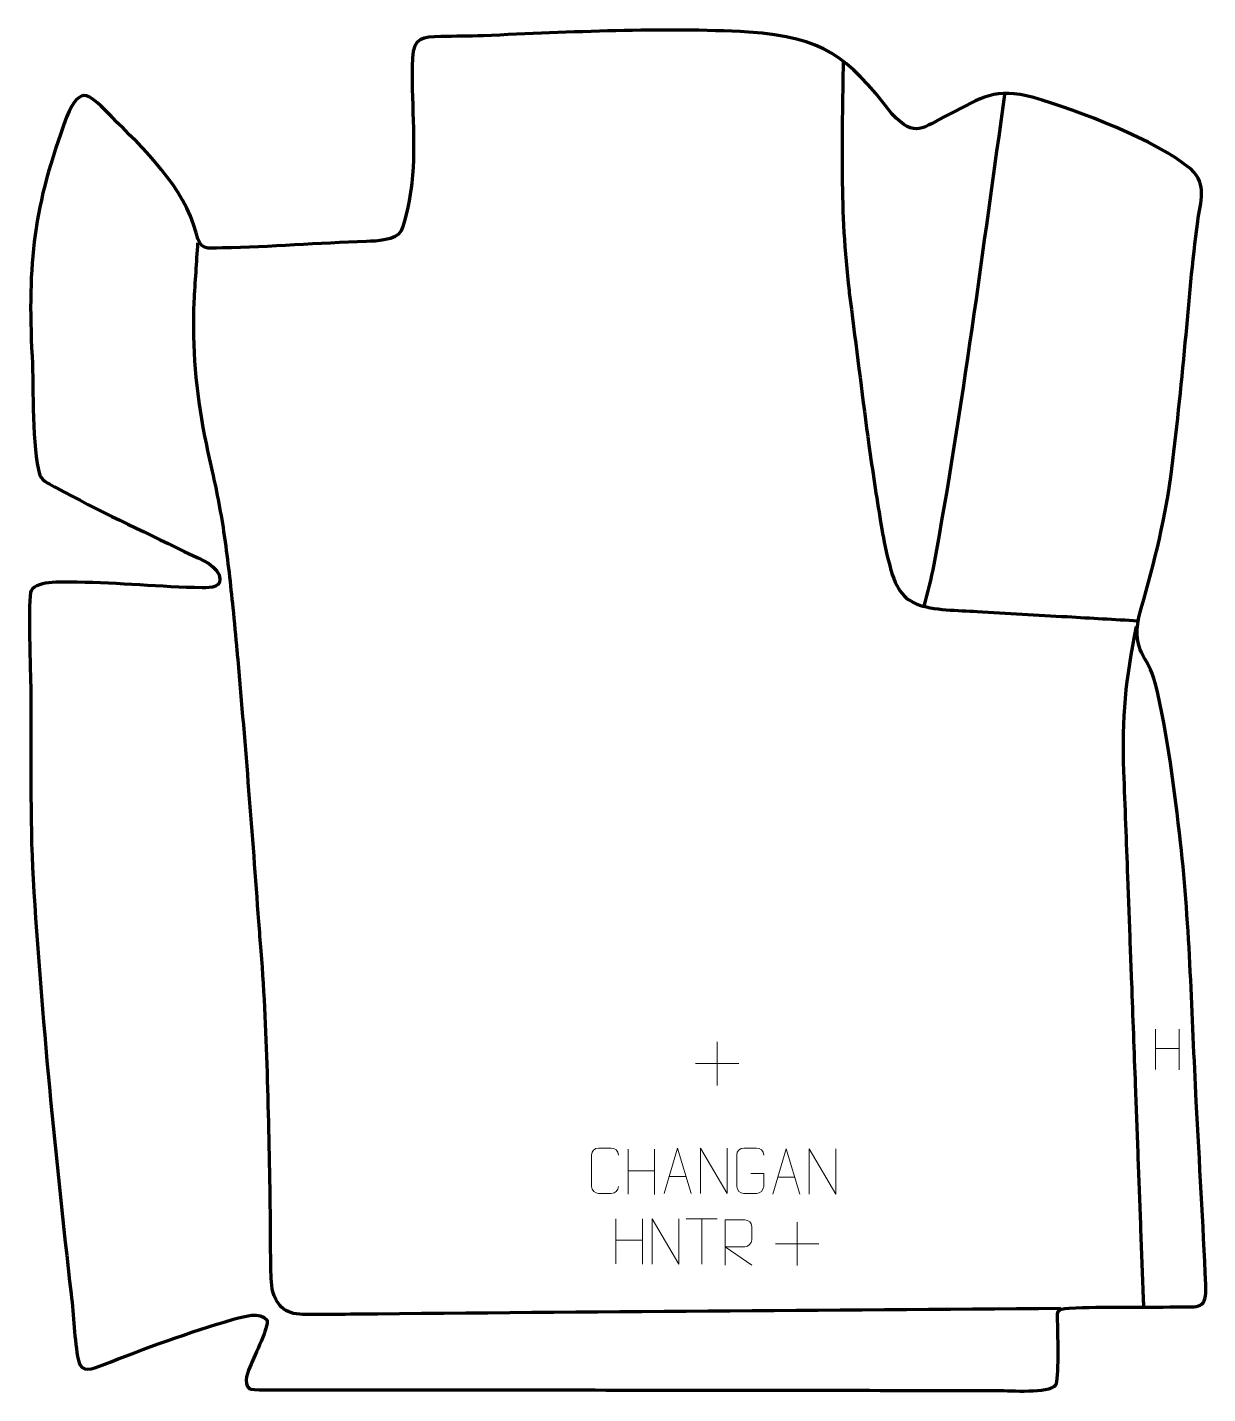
# Model space of a CAD drawing. Header units: millimetres. Extents: x 1336 to 1986, y 37 to 789.
import ezdxf

# ---------------------------------------------------------------- set-up
doc = ezdxf.new("R2010")
doc.units = ezdxf.units.MM
doc.header["$MEASUREMENT"] = 0
doc.layers.add('layer 1', color=7, linetype='Continuous')
doc.layers.add('layer 2', color=7, linetype='Continuous')

msp = doc.modelspace()

# ---------------------------------------------------------------- linework, layer by layer
at = {"layer": 'layer 1', "color": 142, "lineweight": 158}
for points, knots in [([(1785.6195, 771.1207), (1784.8603, 727.6819), (1783.6532, 687.8455), (1788.7918, 644.4144), (1788.7918, 644.4144), (1789.1986, 640.9753), (1789.6295, 637.5407), (1790.0724, 634.1061), (1790.0724, 634.1061), (1793.3278, 609.1726), (1796.3178, 584.2091), (1799.7477, 559.2978), (1799.7477, 559.2978), (1801.7185, 545.1364), (1803.8396, 531.0125), (1806.2051, 516.9113), (1806.2051, 516.9113), (1807.8485, 507.2006), (1811.1246, 488.4238), (1816.0101, 480.1542), (1816.0101, 480.1542), (1818.5778, 476.0105), (1821.4482, 473.8131), (1825.798, 471.7426), (1825.798, 471.7426), (1835.2465, 468.121), (1849.1089, 468.1975), (1859.3163, 467.5438), (1859.3163, 467.5438), (1875.8799, 466.4247), (1892.4673, 465.6402), (1909.0424, 464.7053), (1909.0424, 464.7053), (1922.0158, 463.9537), (1934.9891, 463.2021), (1947.9626, 462.4505)], [0, 0, 0, 0, 0.1, 0.1, 0.1, 0.1, 0.2, 0.2, 0.2, 0.2, 0.3, 0.3, 0.3, 0.3, 0.4, 0.4, 0.4, 0.4, 0.5, 0.5, 0.5, 0.5, 0.6, 0.6, 0.6, 0.6, 0.7, 0.7, 0.7, 0.7, 0.8, 0.8, 0.8, 0.8, 1, 1, 1, 1]), ([(1874.723, 753.8022), (1862.3232, 666.8751), (1851.4507, 579.7484), (1835.4533, 493.376), (1835.4533, 493.376), (1833.9922, 485.547), (1832.1334, 478.0801), (1829.9256, 470.433)], [0, 0, 0, 0, 0.33333333, 0.33333333, 0.33333333, 0.33333333, 1, 1, 1, 1]), ([(1905.3789, 83.3748), (1775.8961, 82.5044), (1646.4141, 81.5291), (1516.9342, 80.2928), (1516.9342, 80.2928), (1509.292, 80.2198), (1501.6498, 80.1502), (1494.0075, 80.0848), (1494.0075, 80.0848), (1482.4454, 79.9862), (1475.4157, 80.4171), (1471.3829, 92.6306), (1471.3829, 92.6306), (1470.4026, 97.2004), (1470.3418, 102.7957), (1470.245, 107.4797), (1470.245, 107.4797), (1470.2177, 109.0239), (1470.2024, 110.5688), (1470.1826, 112.1132), (1470.1826, 112.1132), (1470.0306, 120.0615), (1470.1299, 128.0163), (1470.0299, 135.9675), (1470.0299, 135.9675), (1469.6259, 160.3331), (1469.1764, 184.6951), (1468.5081, 209.0553), (1468.5081, 209.0553), (1467.8402, 232.8991), (1466.8015, 256.6867), (1464.9202, 280.4692), (1464.9202, 280.4692), (1464.4766, 285.8676), (1464.0376, 291.2643), (1463.6372, 296.6663), (1463.6372, 296.6663), (1460.1557, 344.8449), (1456.4788, 393.0035), (1452.165, 441.1157), (1452.165, 441.1157), (1452.0221, 442.6966), (1451.8791, 444.2776), (1451.7361, 445.8586), (1451.7361, 445.8586), (1451.0212, 453.7644), (1450.2768, 461.666), (1449.4955, 469.5655), (1449.4955, 469.5655), (1448.2036, 482.5286), (1446.7275, 495.4739), (1444.8945, 508.3722), (1444.8945, 508.3722), (1444.8945, 508.3722), (1444.7602, 509.3169), (1444.7602, 509.3169), (1444.7602, 509.3169), (1443.0442, 521.258), (1440.7886, 533.0203), (1438.1533, 544.7901), (1438.1533, 544.7901), (1436.6811, 551.272), (1435.233, 557.7348), (1433.9351, 564.2551), (1433.9351, 564.2551), (1429.0653, 589.5998), (1426.9811, 612.3934), (1428.0439, 638.2335), (1428.0439, 638.2335), (1428.6131, 649.0836), (1429.4332, 659.9234), (1430.0824, 670.7701)], [0, 0, 0, 0, 0.05263158, 0.05263158, 0.05263158, 0.05263158, 0.10526316, 0.10526316, 0.10526316, 0.10526316, 0.15789474, 0.15789474, 0.15789474, 0.15789474, 0.21052632, 0.21052632, 0.21052632, 0.21052632, 0.26315789, 0.26315789, 0.26315789, 0.26315789, 0.31578947, 0.31578947, 0.31578947, 0.31578947, 0.36842105, 0.36842105, 0.36842105, 0.36842105, 0.42105263, 0.42105263, 0.42105263, 0.42105263, 0.47368421, 0.47368421, 0.47368421, 0.47368421, 0.52631579, 0.52631579, 0.52631579, 0.52631579, 0.57894737, 0.57894737, 0.57894737, 0.57894737, 0.63157895, 0.63157895, 0.63157895, 0.63157895, 0.68421053, 0.68421053, 0.68421053, 0.68421053, 0.73684211, 0.73684211, 0.73684211, 0.73684211, 0.78947368, 0.78947368, 0.78947368, 0.78947368, 0.84210526, 0.84210526, 0.84210526, 0.84210526, 0.89473684, 0.89473684, 0.89473684, 0.89473684, 1, 1, 1, 1]), ([(1947.0746, 459.1944), (1940.9988, 430.2023), (1939.0576, 409.0893), (1940.0674, 379.4616), (1940.0674, 379.4616), (1940.774, 360.0551), (1941.511, 340.6496), (1942.2306, 321.2435), (1942.2306, 321.2435), (1942.2306, 321.2435), (1942.266, 320.2891), (1942.266, 320.2891), (1942.266, 320.2891), (1942.7369, 307.5953), (1943.2077, 294.9017), (1943.6784, 282.2079), (1943.6784, 282.2079), (1943.9138, 275.8611), (1944.1492, 269.5142), (1944.3846, 263.1673), (1944.3846, 263.1673), (1945.0908, 244.1267), (1945.797, 225.0862), (1946.5032, 206.0455), (1946.5032, 206.0455), (1946.7385, 199.6987), (1946.9739, 193.3518), (1947.2094, 187.0049), (1947.2094, 187.0049), (1947.4447, 180.6581), (1947.6802, 174.3113), (1947.9155, 167.9644), (1947.9155, 167.9644), (1948.1392, 161.9348), (1948.3627, 155.9054), (1948.5864, 149.8758), (1948.5864, 149.8758), (1948.8218, 143.5289), (1949.0572, 137.182), (1949.2926, 130.8352), (1949.2926, 130.8352), (1949.7634, 118.1415), (1950.2342, 105.4478), (1950.7049, 92.754), (1950.7049, 92.754), (1950.8109, 89.8979), (1950.9168, 87.0419), (1951.0227, 84.1857)], [0, 0, 0, 0, 0.07692308, 0.07692308, 0.07692308, 0.07692308, 0.15384615, 0.15384615, 0.15384615, 0.15384615, 0.23076923, 0.23076923, 0.23076923, 0.23076923, 0.30769231, 0.30769231, 0.30769231, 0.30769231, 0.38461538, 0.38461538, 0.38461538, 0.38461538, 0.46153846, 0.46153846, 0.46153846, 0.46153846, 0.53846154, 0.53846154, 0.53846154, 0.53846154, 0.61538462, 0.61538462, 0.61538462, 0.61538462, 0.69230769, 0.69230769, 0.69230769, 0.69230769, 0.76923077, 0.76923077, 0.76923077, 0.76923077, 0.84615385, 0.84615385, 0.84615385, 0.84615385, 1, 1, 1, 1])]:
    msp.add_open_spline(points, degree=3, knots=knots, dxfattribs=at)
at = {"layer": 'layer 2', "color": 242, "lineweight": 158}
msp.add_open_spline([(1733.4415, 786.8824), (1775.3229, 783.4297), (1787.1195, 774.2693), (1812.4157, 741.8454), (1812.4157, 741.8454), (1825.5953, 727.8488), (1829.036, 734.1068), (1843.8437, 741.4221), (1843.8437, 741.4221), (1862.0024, 750.799), (1869.3278, 756.608), (1890.443, 750.716), (1890.443, 750.716), (1914.9646, 743.5216), (1958.0232, 727.4662), (1977.2096, 711.2472), (1977.2096, 711.2472), (1986.3857, 702.4782), (1982.431, 693.6318), (1980.9014, 682.4415), (1980.9014, 682.4415), (1977.9138, 660.585), (1976.186, 637.8209), (1974.0803, 615.8074), (1974.0803, 615.8074), (1971.7111, 591.0953), (1969.2921, 566.4135), (1966.1338, 541.7862), (1966.1338, 541.7862), (1962.4745, 515.15), (1955.7574, 490.24), (1948.4781, 464.4516), (1948.4781, 464.4516), (1944.6873, 444.2676), (1953.2758, 444.7094), (1957.6629, 427.6888), (1957.6629, 427.6888), (1964.3505, 399.7687), (1968.1551, 368.8518), (1971.4357, 340.2627), (1971.4357, 340.2627), (1976.6977, 293.3231), (1977.6657, 244.8572), (1980.1026, 197.5976), (1980.1026, 197.5976), (1981.8435, 163.9762), (1983.8899, 130.3701), (1985.3428, 96.7341), (1985.3428, 96.7341), (1985.9514, 82.6452), (1981.9555, 84.5386), (1969.2804, 84.3276), (1969.2804, 84.3276), (1949.7898, 84.0876), (1929.5257, 84.653), (1910.1508, 83.6528), (1910.1508, 83.6528), (1902.5501, 83.2188), (1903.4871, 82.0571), (1903.7511, 74.2928), (1903.7511, 74.2928), (1903.9109, 69.591), (1904.5705, 43.8043), (1902.768, 41.3322), (1902.768, 41.3322), (1898.3952, 36.5276), (1877.8537, 38.2716), (1870.8644, 38.2826), (1870.8644, 38.2826), (1839.4002, 38.3323), (1807.9354, 38.3582), (1776.4711, 38.3965), (1776.4711, 38.3965), (1770.7499, 38.4034), (1765.0287, 38.4104), (1759.3075, 38.4174), (1759.3075, 38.4174), (1746.5937, 38.4329), (1733.88, 38.4483), (1721.1662, 38.4639), (1721.1662, 38.4639), (1714.8093, 38.4717), (1708.4524, 38.4794), (1702.0956, 38.4871), (1702.0956, 38.4871), (1670.629, 38.5255), (1639.1624, 38.5638), (1607.6959, 38.6021), (1607.6959, 38.6021), (1594.9821, 38.6177), (1582.2684, 38.6332), (1569.5546, 38.6487), (1569.5546, 38.6487), (1563.1977, 38.6564), (1556.8408, 38.6642), (1550.4839, 38.6719), (1550.4839, 38.6719), (1538.4058, 38.6866), (1526.3278, 38.7013), (1514.2496, 38.716), (1514.2496, 38.716), (1507.6486, 38.7043), (1460.4521, 38.1725), (1458.6235, 39.1189), (1458.6235, 39.1189), (1454.7252, 42.507), (1457.6781, 48.9076), (1459.341, 52.7672), (1459.341, 52.7672), (1461.2316, 57.1554), (1469.197, 73.6317), (1468.165, 76.9657), (1468.165, 76.9657), (1464.9574, 82.2448), (1454.4988, 78.8122), (1449.7518, 77.4995), (1449.7518, 77.4995), (1425.0352, 70.4149), (1401.1627, 61.5534), (1377.2403, 52.1897), (1377.2403, 52.1897), (1372.2488, 50.236), (1365.809, 47.4594), (1364.2311, 54.7625), (1364.2311, 54.7625), (1361.9204, 66.3709), (1361.6358, 79.4984), (1360.2288, 91.4714), (1360.2288, 91.4714), (1351.546, 167.3924), (1343.9248, 243.7277), (1339.3007, 320.0092), (1339.3007, 320.0092), (1337.3346, 354.4954), (1338.3851, 389.9243), (1338.0254, 424.5677), (1338.0254, 424.5677), (1337.8783, 431.8663), (1336.2347, 475.9663), (1338.1554, 478.9829), (1338.1554, 478.9829), (1341.9844, 484.9964), (1357.0078, 483.6794), (1363.556, 483.6553), (1363.556, 483.6553), (1386.5907, 483.3586), (1409.5005, 481.0404), (1432.4674, 480.6157), (1432.4674, 480.6157), (1437.4502, 480.5236), (1443.878, 480.6649), (1441.8073, 487.7072), (1441.8073, 487.7072), (1438.7701, 494.5132), (1428.7711, 497.5284), (1422.4218, 500.6656), (1422.4218, 500.6656), (1399.1774, 512.1154), (1374.911, 523.2911), (1352.2338, 535.6675), (1352.2338, 535.6675), (1349.3242, 537.2556), (1344.5093, 539.3529), (1342.9912, 542.4606), (1342.9912, 542.4606), (1338.371, 558.3821), (1339.7004, 590.0055), (1338.7034, 608.0057), (1338.7034, 608.0057), (1336.1008, 659.4022), (1339.5292, 691.3966), (1357.7347, 739.9024), (1357.7347, 739.9024), (1365.5249, 759.2429), (1370.8069, 751.8118), (1382.4867, 740.2612), (1382.4867, 740.2612), (1400.2304, 722.5904), (1422.6978, 701.1628), (1429.059, 676.2077), (1429.059, 676.2077), (1431.599, 666.243), (1434.2327, 667.7268), (1443.6304, 667.8648), (1443.6304, 667.8648), (1470.1057, 668.417), (1496.5501, 670.5848), (1523.0482, 671.4697), (1523.0482, 671.4697), (1528.0194, 671.6357), (1539.5261, 672.0541), (1541.9879, 677.264), (1541.9879, 677.264), (1544.7371, 683.0819), (1547.1207, 696.9221), (1547.9221, 703.6249), (1547.9221, 703.6249), (1550.3486, 726.4622), (1547.3715, 749.6256), (1548.2717, 772.5581), (1548.2717, 772.5581), (1548.7585, 784.1003), (1554.0269, 784.0191), (1563.8802, 784.3478), (1563.8802, 784.3478), (1571.7322, 784.6098), (1579.404, 784.505), (1587.3451, 784.8379), (1587.3451, 784.8379), (1636.0206, 786.8789), (1684.7317, 789.4642), (1733.4415, 786.8824)], degree=3, knots=[0, 0, 0, 0, 0.01851852, 0.01851852, 0.01851852, 0.01851852, 0.03703704, 0.03703704, 0.03703704, 0.03703704, 0.05555556, 0.05555556, 0.05555556, 0.05555556, 0.07407407, 0.07407407, 0.07407407, 0.07407407, 0.09259259, 0.09259259, 0.09259259, 0.09259259, 0.11111111, 0.11111111, 0.11111111, 0.11111111, 0.12962963, 0.12962963, 0.12962963, 0.12962963, 0.14814815, 0.14814815, 0.14814815, 0.14814815, 0.16666667, 0.16666667, 0.16666667, 0.16666667, 0.18518519, 0.18518519, 0.18518519, 0.18518519, 0.2037037, 0.2037037, 0.2037037, 0.2037037, 0.22222222, 0.22222222, 0.22222222, 0.22222222, 0.24074074, 0.24074074, 0.24074074, 0.24074074, 0.25925926, 0.25925926, 0.25925926, 0.25925926, 0.27777778, 0.27777778, 0.27777778, 0.27777778, 0.2962963, 0.2962963, 0.2962963, 0.2962963, 0.31481481, 0.31481481, 0.31481481, 0.31481481, 0.33333333, 0.33333333, 0.33333333, 0.33333333, 0.35185185, 0.35185185, 0.35185185, 0.35185185, 0.37037037, 0.37037037, 0.37037037, 0.37037037, 0.38888889, 0.38888889, 0.38888889, 0.38888889, 0.40740741, 0.40740741, 0.40740741, 0.40740741, 0.42592593, 0.42592593, 0.42592593, 0.42592593, 0.44444444, 0.44444444, 0.44444444, 0.44444444, 0.46296296, 0.46296296, 0.46296296, 0.46296296, 0.48148148, 0.48148148, 0.48148148, 0.48148148, 0.5, 0.5, 0.5, 0.5, 0.51851852, 0.51851852, 0.51851852, 0.51851852, 0.53703704, 0.53703704, 0.53703704, 0.53703704, 0.55555556, 0.55555556, 0.55555556, 0.55555556, 0.57407407, 0.57407407, 0.57407407, 0.57407407, 0.59259259, 0.59259259, 0.59259259, 0.59259259, 0.61111111, 0.61111111, 0.61111111, 0.61111111, 0.62962963, 0.62962963, 0.62962963, 0.62962963, 0.64814815, 0.64814815, 0.64814815, 0.64814815, 0.66666667, 0.66666667, 0.66666667, 0.66666667, 0.68518519, 0.68518519, 0.68518519, 0.68518519, 0.7037037, 0.7037037, 0.7037037, 0.7037037, 0.72222222, 0.72222222, 0.72222222, 0.72222222, 0.74074074, 0.74074074, 0.74074074, 0.74074074, 0.75925926, 0.75925926, 0.75925926, 0.75925926, 0.77777778, 0.77777778, 0.77777778, 0.77777778, 0.7962963, 0.7962963, 0.7962963, 0.7962963, 0.81481481, 0.81481481, 0.81481481, 0.81481481, 0.83333333, 0.83333333, 0.83333333, 0.83333333, 0.85185185, 0.85185185, 0.85185185, 0.85185185, 0.87037037, 0.87037037, 0.87037037, 0.87037037, 0.88888889, 0.88888889, 0.88888889, 0.88888889, 0.90740741, 0.90740741, 0.90740741, 0.90740741, 0.92592593, 0.92592593, 0.92592593, 0.92592593, 0.94444444, 0.94444444, 0.94444444, 0.94444444, 0.96296296, 0.96296296, 0.96296296, 0.96296296, 1, 1, 1, 1], dxfattribs=at)
at = {"layer": 'layer 2', "color": 250, "lineweight": 9}
for points in [[(1957.5872, 237.3333), (1957.5872, 237.3333), (1957.5872, 215.1406), (1957.5872, 215.1406)], [(1970.7029, 237.3333), (1970.7029, 237.3333), (1970.7029, 214.983), (1970.7029, 214.983)], [(1716.1637, 230.3883), (1716.1637, 230.3883), (1716.1637, 206.4104), (1716.1637, 206.4104)], [(1957.6047, 226.6909), (1957.6047, 226.6909), (1970.7029, 226.6909), (1970.7029, 226.6909)], [(1704.1748, 218.3993), (1704.1748, 218.3993), (1728.1527, 218.3993), (1728.1527, 218.3993)], [(1667.0355, 171.2786), (1667.0355, 171.2786), (1667.0355, 146.5011), (1667.0355, 146.5011)], [(1681.6788, 171.2786), (1681.6788, 171.2786), (1681.6788, 146.3251), (1681.6788, 146.3251)], [(1667.0355, 159.3963), (1667.0355, 159.3963), (1681.6788, 159.3967), (1681.6788, 159.3967)], [(1689.6093, 156.1692), (1689.6093, 156.1692), (1699.105, 156.1692), (1699.105, 156.1692)], [(1749.5006, 155.7888), (1749.5006, 155.7888), (1758.9963, 155.7888), (1758.9963, 155.7888)], [(1660.2946, 132.932), (1660.2946, 132.932), (1660.2946, 108.1545), (1660.2946, 108.1545)], [(1674.9379, 132.932), (1674.9379, 132.932), (1674.9379, 107.9785), (1674.9379, 107.9785)], [(1699.1227, 132.9085), (1699.1227, 132.9085), (1716.1099, 132.9085), (1716.1099, 132.9085)], [(1707.6165, 107.9785), (1707.6165, 107.9785), (1707.6165, 132.932), (1707.6165, 132.932)], [(1760.2068, 131.1059), (1760.2068, 131.1059), (1760.2068, 107.128), (1760.2068, 107.128)], [(1660.2946, 121.0497), (1660.2946, 121.0497), (1674.9379, 121.0501), (1674.9379, 121.0501)], [(1748.2179, 119.1169), (1748.2179, 119.1169), (1772.1958, 119.1169), (1772.1958, 119.1169)]]:
    msp.add_open_spline(points, degree=3, dxfattribs=at)
for points, knots in [([(1661.7801, 150.7375), (1661.6403, 148.4141), (1659.9631, 146.9345), (1657.8154, 146.9237), (1657.8154, 146.9237), (1655.4835, 146.9241), (1653.1516, 146.9241), (1650.8201, 146.9237), (1650.8201, 146.9237), (1648.8951, 146.8183), (1646.923, 148.7028), (1646.9342, 150.7201), (1646.9342, 150.7201), (1646.9346, 156.4902), (1646.9346, 162.2599), (1646.9342, 168.0292), (1646.9342, 168.0292), (1646.9384, 170.1673), (1648.6851, 171.8865), (1650.8375, 171.873), (1650.8375, 171.873), (1653.1632, 171.873), (1655.4893, 171.873), (1657.8154, 171.873), (1657.8154, 171.873), (1659.762, 171.9085), (1661.7534, 170.417), (1661.7801, 167.9794)], [0, 0, 0, 0, 0.125, 0.125, 0.125, 0.125, 0.25, 0.25, 0.25, 0.25, 0.375, 0.375, 0.375, 0.375, 0.5, 0.5, 0.5, 0.5, 0.625, 0.625, 0.625, 0.625, 0.75, 0.75, 0.75, 0.75, 1, 1, 1, 1]), ([(1686.8867, 146.9198), (1686.8867, 146.9198), (1694.2577, 171.8733), (1694.2577, 171.8733), (1694.2577, 171.8733), (1694.2577, 171.8733), (1701.8276, 146.9198), (1701.8276, 146.9198)], [0, 0, 0, 0, 0.33333333, 0.33333333, 0.33333333, 0.33333333, 1, 1, 1, 1]), ([(1707.0297, 146.9198), (1707.0297, 146.9198), (1707.0297, 171.8733), (1707.0297, 171.8733), (1707.0297, 171.8733), (1707.0297, 171.8733), (1721.6845, 146.9198), (1721.6845, 146.9198), (1721.6845, 146.9198), (1721.6845, 146.9198), (1721.6845, 171.8733), (1721.6845, 171.8733)], [0, 0, 0, 0, 0.25, 0.25, 0.25, 0.25, 0.5, 0.5, 0.5, 0.5, 1, 1, 1, 1]), ([(1734.612, 157.9055), (1734.612, 157.9055), (1741.7801, 157.9055), (1741.7801, 157.9055), (1741.7801, 157.9055), (1741.7801, 157.9055), (1741.7801, 150.7374), (1741.7801, 150.7374), (1741.7801, 150.7374), (1741.6404, 148.414), (1739.9632, 146.9344), (1737.8154, 146.9236), (1737.8154, 146.9236), (1735.4836, 146.924), (1733.1516, 146.924), (1730.8201, 146.9236), (1730.8201, 146.9236), (1728.8952, 146.8182), (1726.923, 148.7027), (1726.9342, 150.72), (1726.9342, 150.72), (1726.9346, 156.4901), (1726.9346, 162.2598), (1726.9342, 168.0291), (1726.9342, 168.0291), (1726.9384, 170.1672), (1728.6852, 171.8864), (1730.8375, 171.873), (1730.8375, 171.873), (1733.1632, 171.873), (1735.4893, 171.873), (1737.8154, 171.873), (1737.8154, 171.873), (1739.7621, 171.9084), (1741.7535, 170.4169), (1741.7801, 167.9792)], [0, 0, 0, 0, 0.1, 0.1, 0.1, 0.1, 0.2, 0.2, 0.2, 0.2, 0.3, 0.3, 0.3, 0.3, 0.4, 0.4, 0.4, 0.4, 0.5, 0.5, 0.5, 0.5, 0.6, 0.6, 0.6, 0.6, 0.7, 0.7, 0.7, 0.7, 0.8, 0.8, 0.8, 0.8, 1, 1, 1, 1]), ([(1746.778, 146.5394), (1746.778, 146.5394), (1754.149, 171.4929), (1754.149, 171.4929), (1754.149, 171.4929), (1754.149, 171.4929), (1761.7189, 146.5394), (1761.7189, 146.5394)], [0, 0, 0, 0, 0.33333333, 0.33333333, 0.33333333, 0.33333333, 1, 1, 1, 1]), ([(1766.921, 146.5394), (1766.921, 146.5394), (1766.921, 171.4929), (1766.921, 171.4929), (1766.921, 171.4929), (1766.921, 171.4929), (1781.5758, 146.5394), (1781.5758, 146.5394), (1781.5758, 146.5394), (1781.5758, 146.5394), (1781.5758, 171.4929), (1781.5758, 171.4929)], [0, 0, 0, 0, 0.25, 0.25, 0.25, 0.25, 0.5, 0.5, 0.5, 0.5, 1, 1, 1, 1]), ([(1680.2889, 107.9785), (1680.2889, 107.9785), (1680.2889, 132.932), (1680.2889, 132.932), (1680.2889, 132.932), (1680.2889, 132.932), (1694.9437, 107.9785), (1694.9437, 107.9785), (1694.9437, 107.9785), (1694.9437, 107.9785), (1694.9437, 132.932), (1694.9437, 132.932)], [0, 0, 0, 0, 0.25, 0.25, 0.25, 0.25, 0.5, 0.5, 0.5, 0.5, 1, 1, 1, 1]), ([(1720.549, 107.3814), (1720.549, 107.3814), (1720.549, 132.3349), (1720.549, 132.3349), (1720.549, 132.3349), (1724.1438, 132.3349), (1727.7393, 132.3349), (1731.3345, 132.3349), (1731.3345, 132.3349), (1733.6598, 132.2972), (1735.2171, 130.8072), (1735.213, 128.4408), (1735.213, 128.4408), (1735.2126, 126.4053), (1735.2126, 123.3459), (1735.213, 121.3099), (1735.213, 121.3099), (1735.2065, 119.4344), (1733.3942, 117.4926), (1731.3847, 117.4735), (1731.3847, 117.4735), (1731.3847, 117.4735), (1720.549, 117.4735), (1720.549, 117.4735), (1720.549, 117.4735), (1720.549, 117.4735), (1735.2037, 107.3814), (1735.2037, 107.3814)], [0, 0, 0, 0, 0.125, 0.125, 0.125, 0.125, 0.25, 0.25, 0.25, 0.25, 0.375, 0.375, 0.375, 0.375, 0.5, 0.5, 0.5, 0.5, 0.625, 0.625, 0.625, 0.625, 0.75, 0.75, 0.75, 0.75, 1, 1, 1, 1])]:
    msp.add_open_spline(points, degree=3, knots=knots, dxfattribs=at)

doc.saveas('drawing.dxf')
